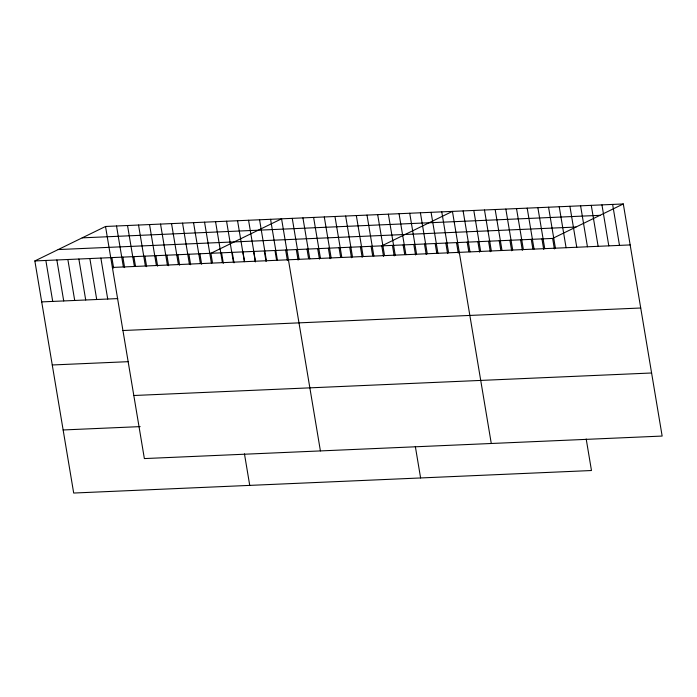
<?xml version="1.0" encoding="UTF-8"?>
<svg xmlns="http://www.w3.org/2000/svg" width="697" height="697" viewBox="0 0 697 697"><rect width="100%" height="100%" fill="white"/><g stroke="black" fill="none" stroke-linecap="round" stroke-linejoin="round"><path stroke-width="1.05" d="M586.194 438.988L591.474 470.527L73.69 493.04L34.85 260.939L105.526 226.473L623.31 203.96L662.15 436.061L144.366 458.574L105.526 226.473M34.85 260.939L552.634 238.426L623.31 203.96M82.202 237.851L599.986 215.338M58.173 249.561L575.957 227.056M112.383 267.439L630.166 244.926M41.707 301.897L117.723 298.595M122.942 330.517L640.717 308.004M52.258 364.975L128.283 361.673M133.815 395.504L651.59 372.991M63.131 429.962L140.158 426.616M612.628 204.43L619.485 245.388M601.955 204.892L608.803 245.849M591.274 205.354L598.131 246.32M580.592 205.824L587.449 246.782M569.911 206.286L576.767 247.243M559.238 206.748L566.086 247.714M548.556 207.209L555.413 248.176M552.634 238.426L554.385 248.925M537.875 207.68L544.732 248.637M541.952 238.888L543.712 249.395M527.193 208.142L534.05 249.108M531.271 239.35L532.856 248.803M516.521 208.603L523.369 249.57M520.589 239.82L522.349 250.319M505.839 209.074L512.696 250.031M509.916 240.282L511.668 250.789M495.158 209.536L502.014 250.493M499.235 240.744L500.812 250.197M484.476 209.997L491.333 250.964M488.553 241.214L490.313 251.713M473.803 210.459L480.651 251.425M477.872 241.676L479.632 252.175M463.122 210.93L469.978 251.887M467.199 242.138L468.776 251.591M491.28 443.492L452.44 211.391L381.764 245.858L383.524 256.357M456.518 242.6L458.277 253.107M441.767 211.853L448.615 252.819M445.836 243.07L447.596 253.569M431.086 212.324L437.943 253.281M435.155 243.532L436.74 252.985M420.404 212.785L427.261 253.752M424.482 243.994L426.233 254.501M409.723 213.247L416.579 254.213M413.8 244.464L415.56 254.963M399.05 213.718L405.898 254.675M403.119 244.926L404.704 254.379M388.368 214.179L395.225 255.137M392.446 245.388L394.197 255.895M377.687 214.641L384.544 255.607M415.325 446.42L420.605 477.95M367.005 215.103L373.862 256.069M371.083 246.32L372.668 255.773M356.333 215.573L363.181 256.531M360.401 246.782L362.161 257.289M345.651 216.035L352.508 257.001M349.728 247.243L351.48 257.751M334.969 216.497L341.826 257.463M339.047 247.714L340.624 257.167M324.288 216.967L331.145 257.925M328.365 248.176L330.125 258.683M313.615 217.429L320.463 258.387M317.684 248.637L319.444 259.145M302.934 217.891L309.79 258.857M307.011 249.108L308.588 258.561M292.252 218.353L299.109 259.319M296.33 249.57L298.089 260.068M320.411 450.924L281.571 218.823L210.895 253.281L212.48 262.734M285.648 250.031L287.408 260.539M270.575 219.302L277.423 260.26M274.966 250.493L276.552 259.946M259.572 219.782L266.428 260.739M264.294 250.964L266.045 261.462M248.568 220.261L255.424 261.218M253.612 251.425L255.372 261.933M242.931 251.887L244.516 261.34M237.564 220.731L244.42 261.697M232.258 252.358L234.009 262.856M226.56 221.21L233.417 262.177M221.576 252.819L223.336 263.318M215.556 221.69L222.413 262.656M244.455 453.843L249.735 485.382M204.552 222.169L211.409 263.135M199.891 253.76L201.651 264.268M193.548 222.648L200.405 263.614M188.887 254.239L190.647 264.747M182.553 223.127L189.401 264.093M177.883 254.719L179.643 265.217M171.549 223.606L178.397 264.564M166.888 255.198L168.639 265.696M160.545 224.085L167.402 265.043M155.884 255.677L157.635 266.176M149.541 224.565L156.398 265.522M144.88 256.156L146.64 266.655M138.537 225.044L145.394 266.001M133.876 256.635L135.453 266.088M127.534 225.523L134.39 266.481M122.872 257.115L124.632 267.613M116.53 225.994L123.386 266.96M111.868 257.585L113.628 268.092M100.865 258.064L107.721 299.03M89.861 258.543L96.717 299.51M78.866 259.023L85.714 299.989M67.862 259.502L74.71 300.468M56.858 259.981L63.715 300.947M45.854 260.46L52.711 301.418"/></g></svg>
